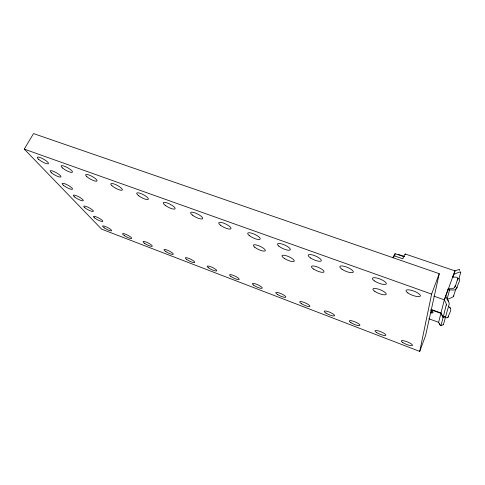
<?xml version="1.0" encoding="UTF-8"?>
<svg xmlns="http://www.w3.org/2000/svg" width="485" height="485" viewBox="0 0 485 485"><rect width="100%" height="100%" fill="white"/><g stroke="black" fill="none" stroke-linecap="round" stroke-linejoin="round"><path stroke-width="0.73" d="M452.511 277.099L456.112 277.153A3.346 2.237 -50.2 0 1 457.767 278.657L455.476 285.871L454.59 287.344A3.346 2.249 -50.7 0 1 451.862 288.757L448.261 288.636L444.345 299.863L440.992 313.013L443.187 317.238L445.794 316.153L449.189 304.107A3.353 0.661 64.8 0 0 448.655 301.834L445.733 296.099L454.942 270.873L405.284 254.007M395.002 255.11L395.039 253.649L404.157 256.765M443.187 317.238L446.352 304.398A3.353 0.643 64.8 0 0 445.157 301.403L444.345 299.863L433.839 296.135M454.875 271.26L454.942 270.873M457.573 280.136L457.767 278.657M419.725 351.413L431.614 294.092L439.258 273.685L33.532 133.587L24.25 149.113L101.638 229.175L419.725 351.413L425.545 335.717L439.258 273.685M440.907 313.346L443.096 317.566L440.913 325.623A3.055 0.527 64.8 0 1 440.053 324.962L438.616 322.331L440.907 313.346L431.705 310.018L432.917 312.007A5.547 1.491 20.7 0 1 430.947 312.964M449.674 289.49L446.994 299.542L450.904 297.917A3.013 0.697 -25.2 0 0 453.384 296.505L455.961 288.793M452.923 277.287L454.888 271.036L456.755 270.26A3.334 0.855 -25.9 0 1 459.222 269.708L459.471 270.078L459.222 269.708M458.877 278.827L460.75 272.412L460.501 272.049A3.34 0.843 -25.9 0 0 458.034 272.606L453.687 274.413L452.596 277.202M447.952 289.83L453.633 290.036A3.34 2.255 -50.6 0 0 456.367 288.63L459.331 281.433A3.34 2.243 -50.1 0 0 458.992 278.857L457.864 278.445L458.992 278.857M445.824 317.523A2.94 2.11 -88.7 0 0 447.928 317.329L450.51 311.091A2.934 2.098 -89.1 0 0 450.401 308.175L448.382 306.314M444.345 299.863L445.733 296.099M392.923 257.717L393.741 255.668L402.853 258.79L403.259 257.765A6.372 0.643 -70.6 0 1 405.321 254.401M393.396 257.784L395.039 253.649M454.59 287.344L455.476 285.871M456.367 288.63L457.246 287.156M447.928 317.329L448.661 316.184M453.384 296.505L453.881 295.917M443.096 317.566L445.703 316.487L443.417 324.586A3.055 0.54 64.8 0 1 443.126 324.617M440.816 325.732L443.314 324.695M398.161 254.328L404.466 256.48M24.25 149.113L431.614 294.092M430.856 309.345L440.992 313.013M428.867 318.76L438.616 322.331M449.601 307.169L450.401 308.175M460.501 272.049L460.75 272.412M430.856 310.2L431.868 311.855A3.959 1.067 20.7 0 1 430.462 312.54M439.343 323.737L440.053 324.962M447.922 300.251L448.655 301.834M446.352 304.398L446.43 305.259M445.6 317.517A2.934 2.104 -88.7 0 1 445.06 317.669M74.502 196.904A5.681 1.212 28.2 0 0 83.08 200.796A5.681 1.212 28.2 0 0 77.382 196.122A5.681 1.212 28.2 0 0 74.502 196.904M284.356 258.426A6.717 1.831 24.1 0 0 294.25 261.154A6.717 1.831 24.1 0 0 285.774 255.589A6.717 1.831 24.1 0 0 284.356 258.426M313.649 269.09A6.845 1.873 23.4 0 0 323.95 271.958A6.845 1.873 23.4 0 0 315.577 266.392A6.845 1.873 23.4 0 0 313.649 269.09M84.826 207.719A5.468 1.14 27.9 0 0 93.12 211.49A5.468 1.14 27.9 0 0 87.724 207.089A5.468 1.14 27.9 0 0 84.826 207.719M94.484 217.844A5.268 1.067 27.6 0 0 102.517 221.493A5.268 1.067 27.6 0 0 97.388 217.341A5.268 1.067 27.6 0 0 94.484 217.844M104.384 227.95A5.086 1.006 27.3 0 0 111.617 230.733A5.086 1.006 27.3 0 0 105.306 226.465A5.086 1.006 27.3 0 0 104.384 227.95M124.318 235.589A5.117 1.031 27 0 0 131.702 238.426A5.117 1.031 27 0 0 125.488 234.176A5.117 1.031 27 0 0 124.318 235.589M144.682 243.385A5.153 1.061 26.7 0 0 152.229 246.289A5.153 1.061 26.7 0 0 146.118 242.057A5.153 1.061 26.7 0 0 144.682 243.385M165.494 251.357A5.189 1.085 26.3 0 0 173.212 254.328A5.189 1.085 26.3 0 0 167.198 250.114A5.189 1.085 26.3 0 0 165.494 251.357M186.773 259.511A5.238 1.115 25.9 0 0 194.655 262.543A5.238 1.115 25.9 0 0 188.762 258.353A5.238 1.115 25.9 0 0 186.773 259.511M208.526 267.841A5.293 1.14 25.5 0 0 216.589 270.945A5.293 1.14 25.5 0 0 210.811 266.78A5.293 1.14 25.5 0 0 208.526 267.841M230.775 276.365A5.347 1.17 25.1 0 0 239.026 279.542A5.347 1.17 25.1 0 0 233.37 275.395A5.347 1.17 25.1 0 0 230.775 276.365M253.54 285.089A5.414 1.194 24.6 0 0 261.979 288.332A5.414 1.194 24.6 0 0 256.456 284.216A5.414 1.194 24.6 0 0 253.54 285.089M277.772 294.65A5.493 1.219 24.2 0 0 285.792 297.135A5.493 1.219 24.2 0 0 278.82 292.807A5.493 1.219 24.2 0 0 277.772 294.65M301.597 303.78A5.577 1.243 23.7 0 0 309.891 306.362A5.577 1.243 23.7 0 0 302.979 302.034A5.577 1.243 23.7 0 0 301.597 303.78M325.993 313.128A5.668 1.267 23.2 0 0 334.571 315.808A5.668 1.267 23.2 0 0 327.727 311.491A5.668 1.267 23.2 0 0 325.993 313.128M254.722 247.223A6.608 1.782 24.8 0 0 265.034 251.006A6.608 1.782 24.8 0 0 258.329 245.58A6.608 1.782 24.8 0 0 254.722 247.223M220.366 225.125A6.796 1.885 25.8 0 0 230.793 228.896A6.796 1.885 25.8 0 0 223.53 223.082A6.796 1.885 25.8 0 0 220.366 225.125M249.163 235.461A6.893 1.94 25 0 0 259.893 239.347A6.893 1.94 25 0 0 252.843 233.558A6.893 1.94 25 0 0 249.163 235.461M278.814 246.107A7.002 1.995 24.3 0 0 289.866 250.108A7.002 1.995 24.3 0 0 283.046 244.355A7.002 1.995 24.3 0 0 278.814 246.107M310.527 257.953A7.136 2.049 23.4 0 0 321.258 260.845A7.136 2.049 23.4 0 0 312.492 254.946A7.136 2.049 23.4 0 0 310.527 257.953M341.98 269.254A7.293 2.098 22.6 0 0 353.183 272.297A7.293 2.098 22.6 0 0 344.526 266.398A7.293 2.098 22.6 0 0 341.98 269.254M374.408 280.906A7.469 2.146 21.7 0 0 386.102 284.107A7.469 2.146 21.7 0 0 377.572 278.208A7.469 2.146 21.7 0 0 374.408 280.906M407.861 292.922A7.675 2.189 20.9 0 0 420.077 296.299A7.675 2.189 20.9 0 0 411.686 290.406A7.675 2.189 20.9 0 0 407.861 292.922M374.844 291.376A7.154 1.958 21.8 0 0 386.03 294.534A7.154 1.958 21.8 0 0 377.876 288.975A7.154 1.958 21.8 0 0 374.844 291.376M402.786 342.555A6.026 1.334 21.7 0 0 412.28 345.569A6.026 1.334 21.7 0 0 405.666 341.27A6.026 1.334 21.7 0 0 402.786 342.555M376.566 332.504A5.893 1.316 22.2 0 0 385.739 335.402A5.893 1.316 22.2 0 0 379.046 331.097A5.893 1.316 22.2 0 0 376.566 332.504M63.444 185.312A5.917 1.291 28.6 0 0 72.32 189.332A5.917 1.291 28.6 0 0 66.293 184.361A5.917 1.291 28.6 0 0 63.444 185.312M51.568 172.866A6.172 1.382 29 0 0 60.758 177.025A6.172 1.382 29 0 0 54.368 171.72A6.172 1.382 29 0 0 51.568 172.866M38.776 159.462A6.45 1.485 29.4 0 0 48.312 163.772A6.45 1.485 29.4 0 0 41.522 158.098A6.45 1.485 29.4 0 0 38.776 159.462M62.523 167.98A6.475 1.54 29 0 0 72.21 172.357A6.475 1.54 29 0 0 65.633 166.713A6.475 1.54 29 0 0 62.523 167.98M165.197 205.319A6.644 1.764 27.1 0 0 175.049 208.883A6.644 1.764 27.1 0 0 167.404 203.021A6.644 1.764 27.1 0 0 165.197 205.319M111.968 185.719A6.541 1.649 28.2 0 0 121.971 190.235A6.541 1.649 28.2 0 0 115.848 184.664A6.541 1.649 28.2 0 0 111.968 185.719M192.387 215.079A6.711 1.825 26.5 0 0 202.524 218.747A6.711 1.825 26.5 0 0 195.061 212.903A6.711 1.825 26.5 0 0 192.387 215.079M86.912 176.734A6.505 1.594 28.6 0 0 96.751 181.178A6.505 1.594 28.6 0 0 90.398 175.57A6.505 1.594 28.6 0 0 86.912 176.734M350.97 322.701A5.778 1.291 22.7 0 0 359.846 325.49A5.778 1.291 22.7 0 0 353.068 321.173A5.778 1.291 22.7 0 0 350.97 322.701M138.758 195.825A6.59 1.71 27.7 0 0 148.343 199.293A6.59 1.71 27.7 0 0 140.523 193.412A6.59 1.71 27.7 0 0 138.758 195.825"/></g></svg>
